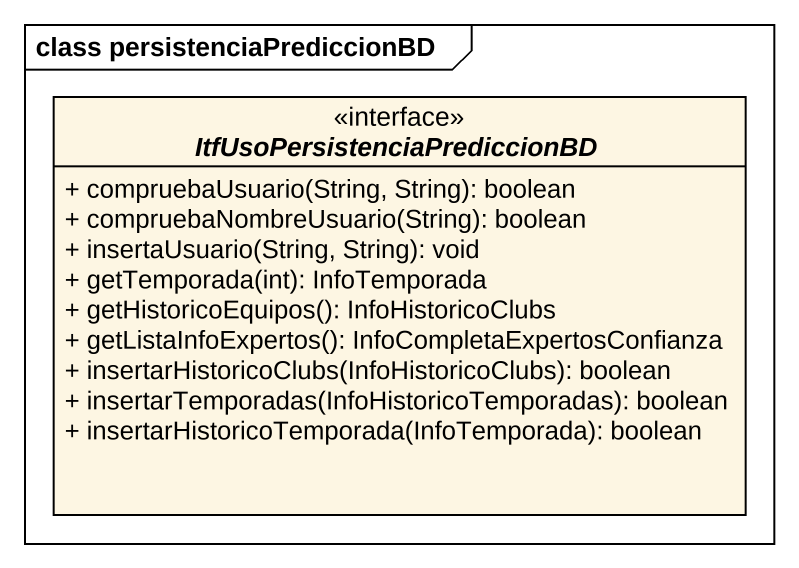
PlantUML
@startuml
mainframe class persistenciaPrediccionBD
hide circle
hide empty members
skinparam classAttributeIconSize 0
interface "ItfUsoPersistenciaPrediccionBD" as ItfUsoPersistenciaPrediccion <<interface>> {
  + compruebaUsuario(String, String): boolean
  + compruebaNombreUsuario(String): boolean
  + insertaUsuario(String, String): void
  + getTemporada(int): InfoTemporada
  + getHistoricoEquipos(): InfoHistoricoClubs
  + getListaInfoExpertos(): InfoCompletaExpertosConfianza
  + insertarHistoricoClubs(InfoHistoricoClubs): boolean
  + insertarTemporadas(InfoHistoricoTemporadas): boolean
  + insertarHistoricoTemporada(InfoTemporada): boolean
}
@enduml
